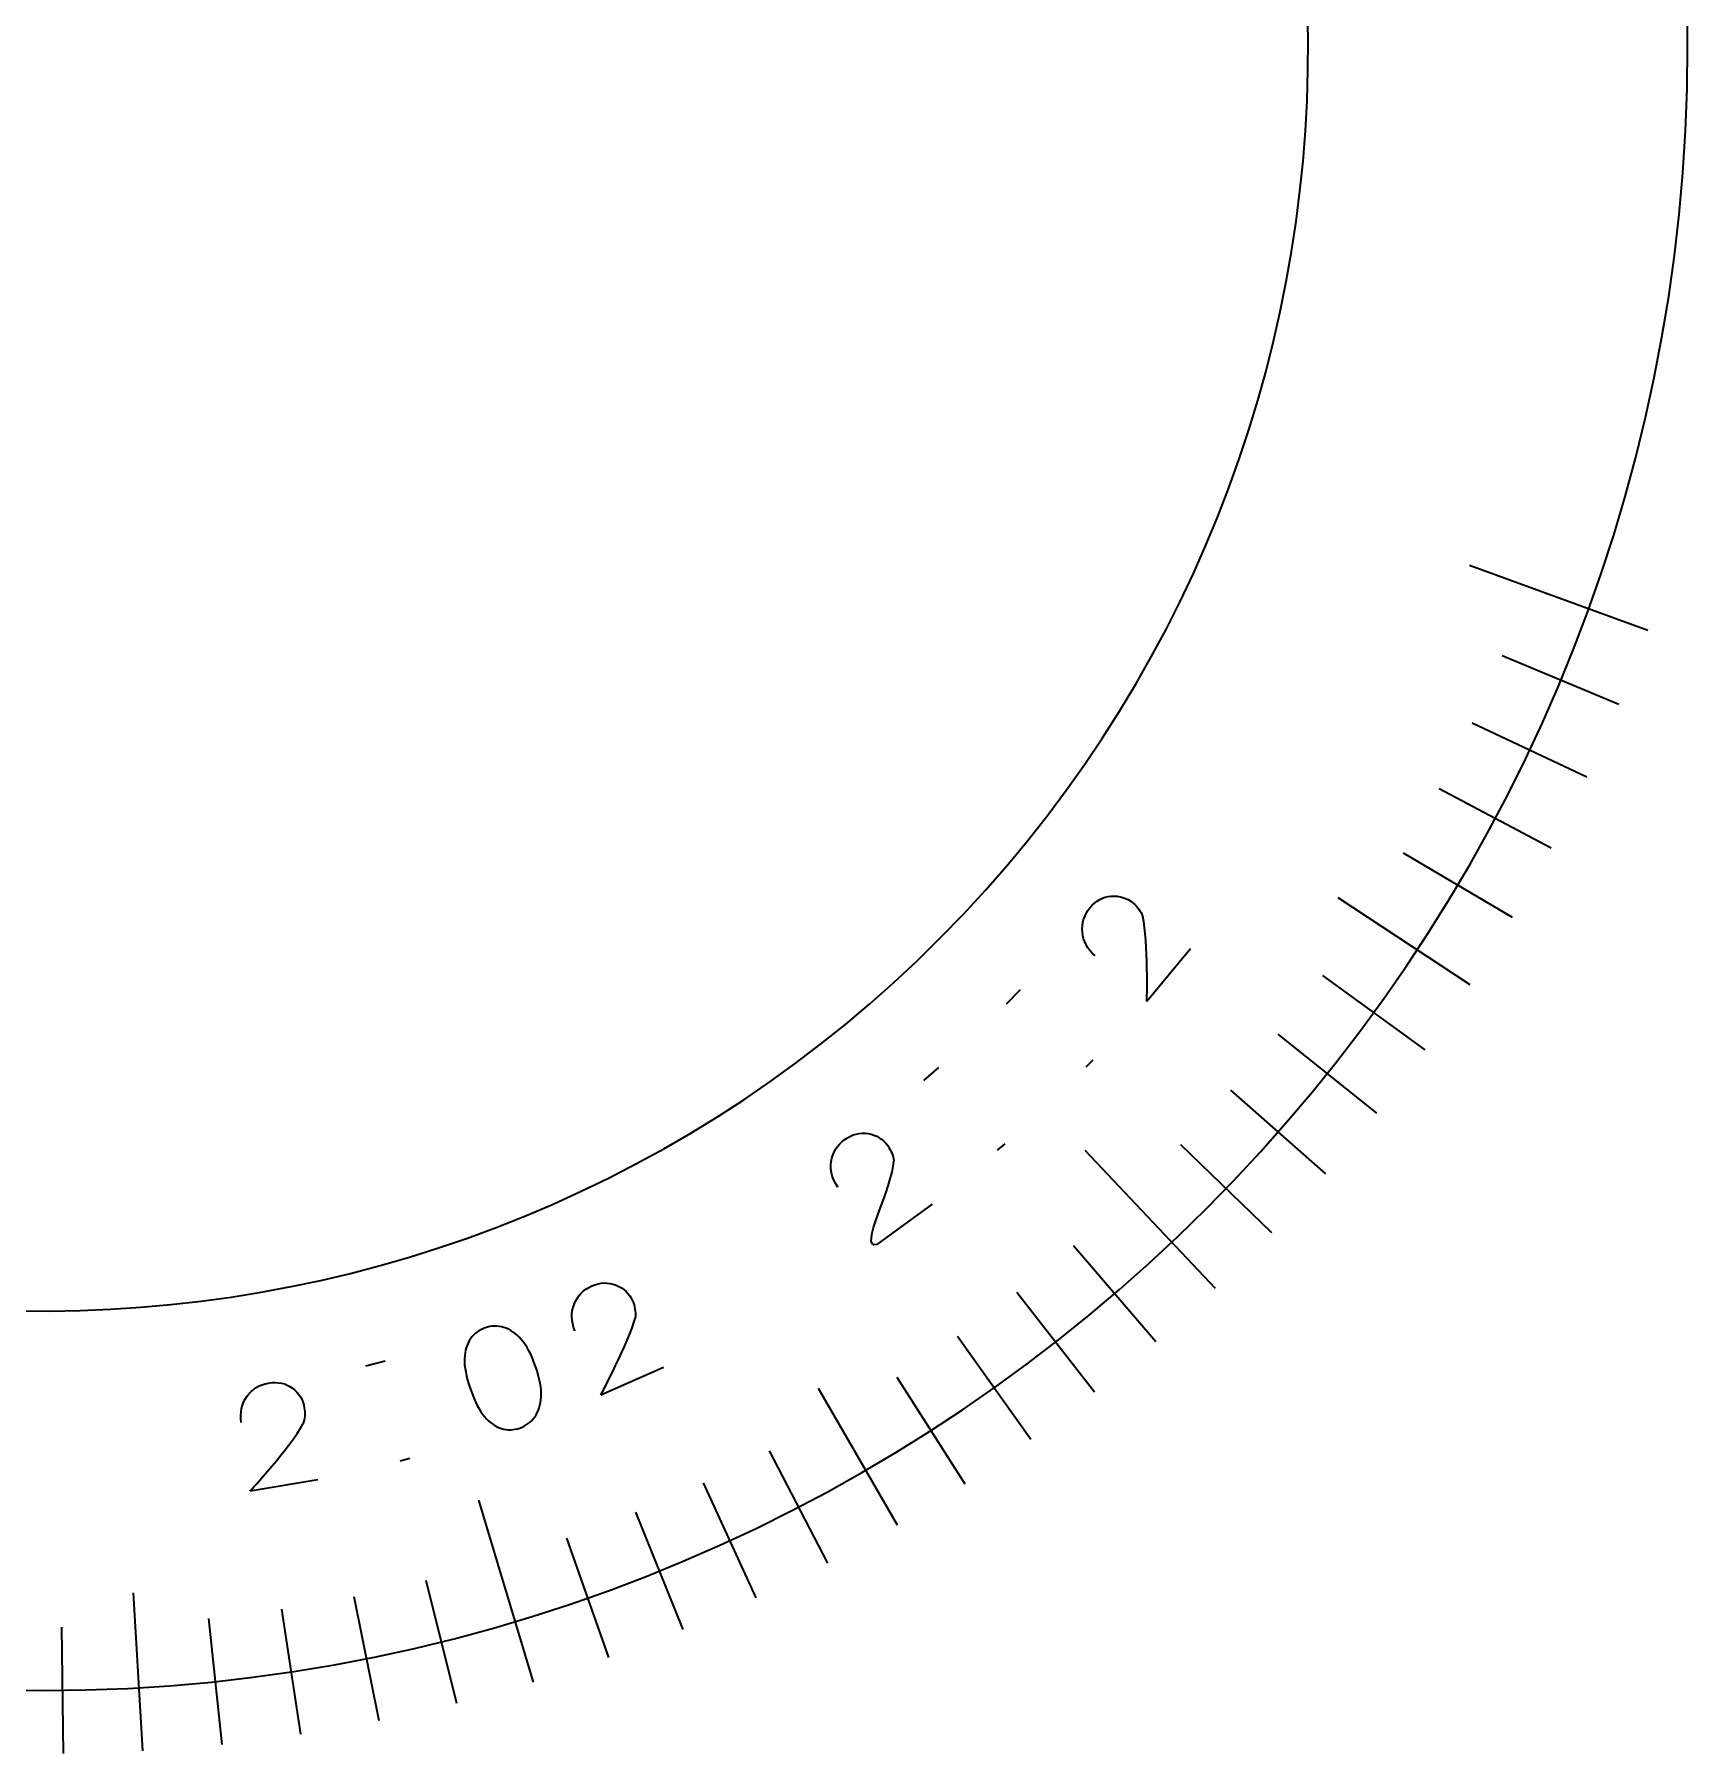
# Model space of a CAD drawing. Header units: inches. Extents: x 2.65 to 5.3, y 2.65 to 5.35.
# Drawn here: x 3.993 to 5.3, y 2.65 to 4.009 of the extents above; entities that cross this region are included whole.
import ezdxf

# ---------------------------------------------------------------- set-up
doc = ezdxf.new("R2010")
doc.units = ezdxf.units.IN
doc.header["$MEASUREMENT"] = 0
doc.layers.add('Layer 1', color=7, linetype='Continuous', lineweight=0)

# ---------------------------------------------------------------- blocks, each defined once
blk = doc.blocks.new('Block_89')
at = {"layer": 'Layer 1', "color": 1, "lineweight": 35, "true_color": 0xff0000}
for points in [[(4.1883, 2.8952)], [(4.1955, 2.8926)]]:
    blk.add_lwpolyline(points, dxfattribs=at)
blk.add_open_spline([(4.1565, 2.912), (4.1565, 2.912), (4.1565, 2.912), (4.1565, 2.912), (4.1554, 2.9199), (4.1569, 2.9267), (4.161, 2.9325), (4.161, 2.9325), (4.161, 2.9325), (4.161, 2.9325), (4.161, 2.9325), (4.161, 2.9325), (4.161, 2.9325), (4.1652, 2.9383), (4.1709, 2.9419), (4.1782, 2.9431), (4.1782, 2.9431), (4.1782, 2.9431), (4.1782, 2.9431), (4.1782, 2.9431), (4.1782, 2.9431), (4.1782, 2.9431), (4.1855, 2.9443), (4.1917, 2.9429), (4.197, 2.939), (4.197, 2.939), (4.197, 2.939), (4.197, 2.939), (4.197, 2.939), (4.197, 2.939), (4.197, 2.939), (4.2022, 2.9351), (4.2054, 2.93), (4.2064, 2.9236), (4.2064, 2.9236), (4.2064, 2.9236), (4.2064, 2.9236), (4.2064, 2.9236), (4.2064, 2.9236), (4.2064, 2.9236), (4.2072, 2.9192), (4.2068, 2.9148), (4.2053, 2.9105), (4.2053, 2.9105), (4.2053, 2.9105), (4.2053, 2.9105), (4.2053, 2.9105), (4.2053, 2.9105), (4.2053, 2.9105)], degree=3, knots=[0, 0, 0, 0, 1, 1, 1, 2, 2, 2, 3, 3, 3, 4, 4, 4, 5, 5, 5, 6, 6, 6, 7, 7, 7, 8, 8, 8, 9, 9, 9, 10, 10, 10, 11, 11, 11, 12, 12, 12, 13, 13, 13, 14, 14, 14, 15, 15, 15, 16, 16, 16, 16], dxfattribs=at)
blk.add_open_spline([(4.2171, 2.8666), (4.2171, 2.8666), (4.1636, 2.8577), (4.1636, 2.8577)], degree=3, dxfattribs=at)
blk = doc.blocks.new('Block_88')
at = {"layer": 'Layer 1'}
blk.add_blockref('Block_89', (0, 0), dxfattribs=at)
blk = doc.blocks.new('Block_90')
at = {"layer": 'Layer 1', "color": 1, "lineweight": 35, "true_color": 0xff0000}
blk.add_lwpolyline([(4.2289, 2.9139)], dxfattribs=at)
blk = doc.blocks.new('Block_92')
at = {"layer": 'Layer 1', "color": 1, "lineweight": 35, "true_color": 0xff0000}
for points in [[(4.255, 2.9568), (4.255, 2.9568), (4.2702, 2.9607), (4.2702, 2.9607)], [(4.2899, 2.8834), (4.2899, 2.8834), (4.2822, 2.8814), (4.2822, 2.8814)]]:
    blk.add_open_spline(points, degree=3, dxfattribs=at)
blk = doc.blocks.new('Block_91')
at = {"layer": 'Layer 1'}
blk.add_blockref('Block_92', (0, 0), dxfattribs=at)
blk = doc.blocks.new('Block_93')
at = {"layer": 'Layer 1', "color": 1, "lineweight": 35, "true_color": 0xff0000}
blk.add_lwpolyline([(4.3184, 2.9366)], dxfattribs=at)
blk = doc.blocks.new('Block_94')
at = {"layer": 'Layer 1', "color": 1, "lineweight": 35, "true_color": 0xff0000}
blk.add_open_spline([(4.3378, 2.9383), (4.3378, 2.9383), (4.3378, 2.9383), (4.3378, 2.9383), (4.3343, 2.9483), (4.3327, 2.9563), (4.333, 2.9625), (4.333, 2.9625), (4.333, 2.9625), (4.333, 2.9625), (4.333, 2.9625), (4.333, 2.9625), (4.333, 2.9625), (4.3333, 2.9687), (4.3348, 2.9738), (4.3378, 2.978), (4.3378, 2.978), (4.3378, 2.978), (4.3378, 2.978), (4.3378, 2.978), (4.3378, 2.978), (4.3378, 2.978), (4.3407, 2.9821), (4.3446, 2.9851), (4.3494, 2.9867), (4.3494, 2.9867), (4.3494, 2.9867), (4.3494, 2.9867), (4.3494, 2.9867), (4.3494, 2.9867), (4.3494, 2.9867), (4.3543, 2.9884), (4.3592, 2.9885), (4.3641, 2.9871), (4.3641, 2.9871), (4.3641, 2.9871), (4.3641, 2.9871), (4.3641, 2.9871), (4.3641, 2.9871), (4.3641, 2.9871), (4.3691, 2.9856), (4.3737, 2.9825), (4.3779, 2.9776), (4.3779, 2.9776), (4.3779, 2.9776), (4.3779, 2.9776), (4.3779, 2.9776), (4.3779, 2.9776), (4.3779, 2.9776), (4.3822, 2.9728), (4.386, 2.9656), (4.3892, 2.9561), (4.3892, 2.9561), (4.3892, 2.9561), (4.3892, 2.9561), (4.3892, 2.9561), (4.3892, 2.9561), (4.3892, 2.9561), (4.3925, 2.9466), (4.394, 2.9387), (4.3936, 2.9323), (4.3936, 2.9323), (4.3936, 2.9323), (4.3936, 2.9323), (4.3936, 2.9323), (4.3936, 2.9323), (4.3936, 2.9323), (4.3933, 2.9259), (4.3916, 2.9206), (4.3886, 2.9164), (4.3886, 2.9164), (4.3886, 2.9164), (4.3886, 2.9164), (4.3886, 2.9164), (4.3886, 2.9164), (4.3886, 2.9164), (4.3856, 2.9121), (4.3816, 2.9092), (4.3768, 2.9075), (4.3768, 2.9075), (4.3768, 2.9075), (4.3768, 2.9075), (4.3768, 2.9075), (4.3768, 2.9075), (4.3768, 2.9075), (4.3719, 2.9058), (4.3671, 2.9057), (4.3623, 2.9071), (4.3623, 2.9071), (4.3623, 2.9071), (4.3623, 2.9071), (4.3623, 2.9071), (4.3623, 2.9071), (4.3623, 2.9071), (4.3575, 2.9086), (4.353, 2.9117), (4.349, 2.9164), (4.349, 2.9164), (4.349, 2.9164), (4.349, 2.9164), (4.349, 2.9164), (4.349, 2.9164), (4.349, 2.9164), (4.3449, 2.9211), (4.3412, 2.9284), (4.3378, 2.9383)], degree=3, knots=[0, 0, 0, 0, 1, 1, 1, 2, 2, 2, 3, 3, 3, 4, 4, 4, 5, 5, 5, 6, 6, 6, 7, 7, 7, 8, 8, 8, 9, 9, 9, 10, 10, 10, 11, 11, 11, 12, 12, 12, 13, 13, 13, 14, 14, 14, 15, 15, 15, 16, 16, 16, 17, 17, 17, 18, 18, 18, 19, 19, 19, 20, 20, 20, 21, 21, 21, 22, 22, 22, 23, 23, 23, 24, 24, 24, 25, 25, 25, 26, 26, 26, 27, 27, 27, 28, 28, 28, 29, 29, 29, 30, 30, 30, 31, 31, 31, 32, 32, 32, 33, 33, 33, 34, 34, 34, 35, 35, 35, 35], dxfattribs=at)
blk = doc.blocks.new('Block_95')
at = {"layer": 'Layer 1', "color": 1, "lineweight": 35, "true_color": 0xff0000}
blk.add_lwpolyline([(4.4056, 2.9668)], dxfattribs=at)
blk = doc.blocks.new('Block_97')
at = {"layer": 'Layer 1', "color": 1, "lineweight": 35, "true_color": 0xff0000}
for points in [[(4.4553, 2.9759)], [(4.463, 2.9752)]]:
    blk.add_lwpolyline(points, dxfattribs=at)
blk.add_open_spline([(4.4203, 2.9844), (4.4203, 2.9844), (4.4203, 2.9844), (4.4203, 2.9844), (4.4173, 2.9917), (4.4171, 2.9987), (4.4197, 3.0053), (4.4197, 3.0053), (4.4197, 3.0053), (4.4197, 3.0053), (4.4197, 3.0053), (4.4197, 3.0053), (4.4197, 3.0053), (4.4223, 3.012), (4.4269, 3.0168), (4.4337, 3.0198), (4.4337, 3.0198), (4.4337, 3.0198), (4.4337, 3.0198), (4.4337, 3.0198), (4.4337, 3.0198), (4.4337, 3.0198), (4.4404, 3.0228), (4.4468, 3.023), (4.4529, 3.0205), (4.4529, 3.0205), (4.4529, 3.0205), (4.4529, 3.0205), (4.4529, 3.0205), (4.4529, 3.0205), (4.4529, 3.0205), (4.459, 3.018), (4.4633, 3.0138), (4.4659, 3.008), (4.4659, 3.008), (4.4659, 3.008), (4.4659, 3.008), (4.4659, 3.008), (4.4659, 3.008), (4.4659, 3.008), (4.4677, 3.0038), (4.4684, 2.9995), (4.4681, 2.995), (4.4681, 2.995), (4.4681, 2.995), (4.4681, 2.995), (4.4681, 2.995), (4.4681, 2.995), (4.4681, 2.995)], degree=3, knots=[0, 0, 0, 0, 1, 1, 1, 2, 2, 2, 3, 3, 3, 4, 4, 4, 5, 5, 5, 6, 6, 6, 7, 7, 7, 8, 8, 8, 9, 9, 9, 10, 10, 10, 11, 11, 11, 12, 12, 12, 13, 13, 13, 14, 14, 14, 15, 15, 15, 16, 16, 16, 16], dxfattribs=at)
blk.add_open_spline([(4.4903, 2.9554), (4.4903, 2.9554), (4.4407, 2.9335), (4.4407, 2.9335)], degree=3, dxfattribs=at)
blk = doc.blocks.new('Block_96')
at = {"layer": 'Layer 1'}
blk.add_blockref('Block_97', (0, 0), dxfattribs=at)
blk = doc.blocks.new('Block_99')
at = {"layer": 'Layer 1', "color": 1, "lineweight": 35, "true_color": 0xff0000}
blk.add_lwpolyline([(4.6717, 3.0981)], dxfattribs=at)
blk.add_open_spline([(4.6281, 3.098), (4.6281, 3.098), (4.6281, 3.098), (4.6281, 3.098), (4.6236, 3.1045), (4.6219, 3.1113), (4.623, 3.1183), (4.623, 3.1183), (4.623, 3.1183), (4.623, 3.1183), (4.623, 3.1183), (4.623, 3.1183), (4.623, 3.1183), (4.6241, 3.1254), (4.6276, 3.1311), (4.6336, 3.1355), (4.6336, 3.1355), (4.6336, 3.1355), (4.6336, 3.1355), (4.6336, 3.1355), (4.6336, 3.1355), (4.6336, 3.1355), (4.6395, 3.1398), (4.6457, 3.1414), (4.6522, 3.1403), (4.6522, 3.1403), (4.6522, 3.1403), (4.6522, 3.1403), (4.6522, 3.1403), (4.6522, 3.1403), (4.6522, 3.1403), (4.6586, 3.1391), (4.6638, 3.136), (4.6676, 3.1308), (4.6676, 3.1308), (4.6676, 3.1308), (4.6676, 3.1308), (4.6676, 3.1308), (4.6676, 3.1308), (4.6676, 3.1308), (4.6702, 3.1271), (4.6719, 3.123), (4.6725, 3.1186), (4.6725, 3.1186), (4.6725, 3.1186), (4.6725, 3.1186), (4.6725, 3.1186), (4.6725, 3.1186), (4.6725, 3.1186)], degree=3, knots=[0, 0, 0, 0, 1, 1, 1, 2, 2, 2, 3, 3, 3, 4, 4, 4, 5, 5, 5, 6, 6, 6, 7, 7, 7, 8, 8, 8, 9, 9, 9, 10, 10, 10, 11, 11, 11, 12, 12, 12, 13, 13, 13, 14, 14, 14, 15, 15, 15, 16, 16, 16, 16], dxfattribs=at)
blk.add_open_spline([(4.7027, 3.0846), (4.7027, 3.0846), (4.6589, 3.0526), (4.6589, 3.0526)], degree=3, dxfattribs=at)
blk = doc.blocks.new('Block_98')
at = {"layer": 'Layer 1'}
blk.add_blockref('Block_99', (0, 0), dxfattribs=at)
blk = doc.blocks.new('Block_100')
at = {"layer": 'Layer 1', "color": 1, "lineweight": 35, "true_color": 0xff0000}
blk.add_lwpolyline([(4.692, 3.1321)], dxfattribs=at)
blk = doc.blocks.new('Block_102')
at = {"layer": 'Layer 1', "color": 1, "lineweight": 35, "true_color": 0xff0000}
for points in [[(4.6961, 3.1822), (4.6961, 3.1822), (4.7079, 3.1925), (4.7079, 3.1925)], [(4.7602, 3.1322), (4.7602, 3.1322), (4.7542, 3.1271), (4.7542, 3.1271)]]:
    blk.add_open_spline(points, degree=3, dxfattribs=at)
blk = doc.blocks.new('Block_101')
at = {"layer": 'Layer 1'}
blk.add_blockref('Block_102', (0, 0), dxfattribs=at)
blk = doc.blocks.new('Block_103')
at = {"layer": 'Layer 1', "color": 1, "lineweight": 35, "true_color": 0xff0000}
blk.add_lwpolyline([(4.7617, 3.1926)], dxfattribs=at)
blk = doc.blocks.new('Block_105')
at = {"layer": 'Layer 1', "color": 1, "lineweight": 35, "true_color": 0xff0000}
for points in [[(4.7616, 3.2429), (4.7616, 3.2429), (4.7726, 3.2541), (4.7726, 3.2541)], [(4.8297, 3.1984), (4.8297, 3.1984), (4.8242, 3.1927), (4.8242, 3.1927)]]:
    blk.add_open_spline(points, degree=3, dxfattribs=at)
blk = doc.blocks.new('Block_104')
at = {"layer": 'Layer 1'}
blk.add_blockref('Block_105', (0, 0), dxfattribs=at)
blk = doc.blocks.new('Block_106')
at = {"layer": 'Layer 1', "color": 1, "lineweight": 35, "true_color": 0xff0000}
blk.add_lwpolyline([(4.8262, 3.2587)], dxfattribs=at)
blk = doc.blocks.new('Block_108')
at = {"layer": 'Layer 1', "color": 1, "lineweight": 35, "true_color": 0xff0000}
for points in [[(4.8737, 3.292)], [(4.8665, 3.2892)]]:
    blk.add_lwpolyline(points, dxfattribs=at)
blk.add_open_spline([(4.8314, 3.2811), (4.8314, 3.2811), (4.8314, 3.2811), (4.8314, 3.2811), (4.8255, 3.2862), (4.8221, 3.2924), (4.8215, 3.2995), (4.8215, 3.2995), (4.8215, 3.2995), (4.8215, 3.2995), (4.8215, 3.2995), (4.8215, 3.2995), (4.8215, 3.2995), (4.8208, 3.3066), (4.8228, 3.313), (4.8275, 3.3188), (4.8275, 3.3188), (4.8275, 3.3188), (4.8275, 3.3188), (4.8275, 3.3188), (4.8275, 3.3188), (4.8275, 3.3188), (4.8322, 3.3244), (4.8378, 3.3275), (4.8443, 3.328), (4.8443, 3.328), (4.8443, 3.328), (4.8443, 3.328), (4.8443, 3.328), (4.8443, 3.328), (4.8443, 3.328), (4.8509, 3.3285), (4.8566, 3.3267), (4.8616, 3.3226), (4.8616, 3.3226), (4.8616, 3.3226), (4.8616, 3.3226), (4.8616, 3.3226), (4.8616, 3.3226), (4.8616, 3.3226), (4.8651, 3.3197), (4.8676, 3.3162), (4.8693, 3.312), (4.8693, 3.312), (4.8693, 3.312), (4.8693, 3.312), (4.8693, 3.312), (4.8693, 3.312), (4.8693, 3.312)], degree=3, knots=[0, 0, 0, 0, 1, 1, 1, 2, 2, 2, 3, 3, 3, 4, 4, 4, 5, 5, 5, 6, 6, 6, 7, 7, 7, 8, 8, 8, 9, 9, 9, 10, 10, 10, 11, 11, 11, 12, 12, 12, 13, 13, 13, 14, 14, 14, 15, 15, 15, 16, 16, 16, 16], dxfattribs=at)
blk.add_open_spline([(4.907, 3.2865), (4.907, 3.2865), (4.8725, 3.2447), (4.8725, 3.2447)], degree=3, dxfattribs=at)
blk = doc.blocks.new('Block_107')
at = {"layer": 'Layer 1'}
blk.add_blockref('Block_108', (0, 0), dxfattribs=at)

msp = doc.modelspace()

# ---------------------------------------------------------------- linework, layer by layer
at = {"layer": 'Layer 1', "color": 18, "lineweight": 35, "true_color": 0x000000}
for points in [[(2.7, 4), (2.7, 4.718), (3.282, 5.3), (4, 5.3), (4.718, 5.3), (5.3, 4.718), (5.3, 4), (5.3, 3.282), (4.718, 2.7), (4, 2.7), (3.282, 2.7), (2.7, 3.282), (2.7, 4)], [(4.6862, 4.7274), (5.088, 4.3484), (5.1064, 3.7155), (4.7274, 3.3138), (4.3484, 2.912), (3.7155, 2.8936), (3.3138, 3.2726), (2.912, 3.6516), (2.8936, 4.2845), (3.2726, 4.6862), (3.6516, 5.088), (4.2845, 5.1064), (4.6862, 4.7274)]]:
    msp.add_open_spline(points, degree=3, knots=[0, 0, 0, 0, 1, 1, 1, 2, 2, 2, 3, 3, 3, 4, 4, 4, 4], dxfattribs=at)
at = {"layer": 'Layer 1', "color": 1, "lineweight": 35, "true_color": 0xff0000}
for points in [[(5.1276, 3.5896), (5.1276, 3.5896), (5.2686, 3.5383), (5.2686, 3.5383)], [(5.1535, 3.5183), (5.1535, 3.5183), (5.2457, 3.4798), (5.2457, 3.4798)], [(5.1298, 3.4651), (5.1298, 3.4651), (5.2202, 3.4224), (5.2202, 3.4224)], [(5.1037, 3.4132), (5.1037, 3.4132), (5.192, 3.3662), (5.192, 3.3662)], [(5.0752, 3.3624), (5.0752, 3.3624), (5.1612, 3.3114), (5.1612, 3.3114)], [(5.0235, 3.3269), (5.0235, 3.3269), (5.1279, 3.2582), (5.1279, 3.2582)], [(4.8725, 3.2447), (4.8725, 3.2447), (4.8737, 3.292), (4.8693, 3.312)], [(5.0113, 3.2653), (5.0113, 3.2653), (5.0922, 3.2065), (5.0922, 3.2065)], [(4.976, 3.219), (4.976, 3.219), (5.0541, 3.1565), (5.0541, 3.1565)], [(4.9386, 3.1745), (4.9386, 3.1745), (5.0137, 3.1084), (5.0137, 3.1084)], [(4.8235, 3.1272), (4.8235, 3.1272), (4.9264, 3.018), (4.9264, 3.018)], [(4.8992, 3.1317), (4.8992, 3.1317), (4.9711, 3.0622), (4.9711, 3.0622)], [(4.6589, 3.0526), (4.6441, 3.048), (4.6717, 3.0981), (4.6725, 3.1186)], [(4.8146, 3.0519), (4.8146, 3.0519), (4.8797, 2.976), (4.8797, 2.976)], [(4.7696, 3.015), (4.7696, 3.015), (4.8311, 2.9362), (4.8311, 2.9362)], [(4.4407, 2.9335), (4.4407, 2.9335), (4.463, 2.9752), (4.4681, 2.995)], [(4.7229, 2.9802), (4.7229, 2.9802), (4.7807, 2.8987), (4.7807, 2.8987)], [(4.6125, 2.9391), (4.6125, 2.9391), (4.675, 2.8309), (4.675, 2.8309)], [(4.6747, 2.9477), (4.6747, 2.9477), (4.7287, 2.8635), (4.7287, 2.8635)], [(4.1636, 2.8577), (4.1636, 2.8577), (4.1955, 2.8926), (4.2053, 2.9105)], [(4.574, 2.8896), (4.574, 2.8896), (4.6199, 2.8007), (4.6199, 2.8007)], [(4.5217, 2.8641), (4.5217, 2.8641), (4.5634, 2.7732), (4.5634, 2.7732)], [(4.3442, 2.8504), (4.3442, 2.8504), (4.3872, 2.7067), (4.3872, 2.7067)], [(4.4683, 2.841), (4.4683, 2.841), (4.5057, 2.7483), (4.5057, 2.7483)], [(4.4138, 2.8205), (4.4138, 2.8205), (4.4469, 2.7261), (4.4469, 2.7261)], [(4.3024, 2.7871), (4.3024, 2.7871), (4.3266, 2.6901), (4.3266, 2.6901)], [(4.0712, 2.7771), (4.0712, 2.7771), (4.0785, 2.6523), (4.0785, 2.6523)], [(4.2456, 2.7744), (4.2456, 2.7744), (4.2653, 2.6763), (4.2653, 2.6763)], [(4.1884, 2.7643), (4.1884, 2.7643), (4.2034, 2.6654), (4.2034, 2.6654)], [(4.0145, 2.7501), (4.0145, 2.7501), (4.0157, 2.6501), (4.0157, 2.6501)], [(4.1307, 2.7568), (4.1307, 2.7568), (4.1411, 2.6574), (4.1411, 2.6574)]]:
    msp.add_open_spline(points, degree=3, dxfattribs=at)

# ---------------------------------------------------------------- block references
at = {"layer": 'Layer 1'}
for name in ['Block_107', 'Block_104', 'Block_106', 'Block_101', 'Block_103', 'Block_98', 'Block_100', 'Block_96', 'Block_94', 'Block_95', 'Block_91', 'Block_88', 'Block_93', 'Block_90']:
    msp.add_blockref(name, (0, 0), dxfattribs=at)

doc.saveas('drawing.dxf')
